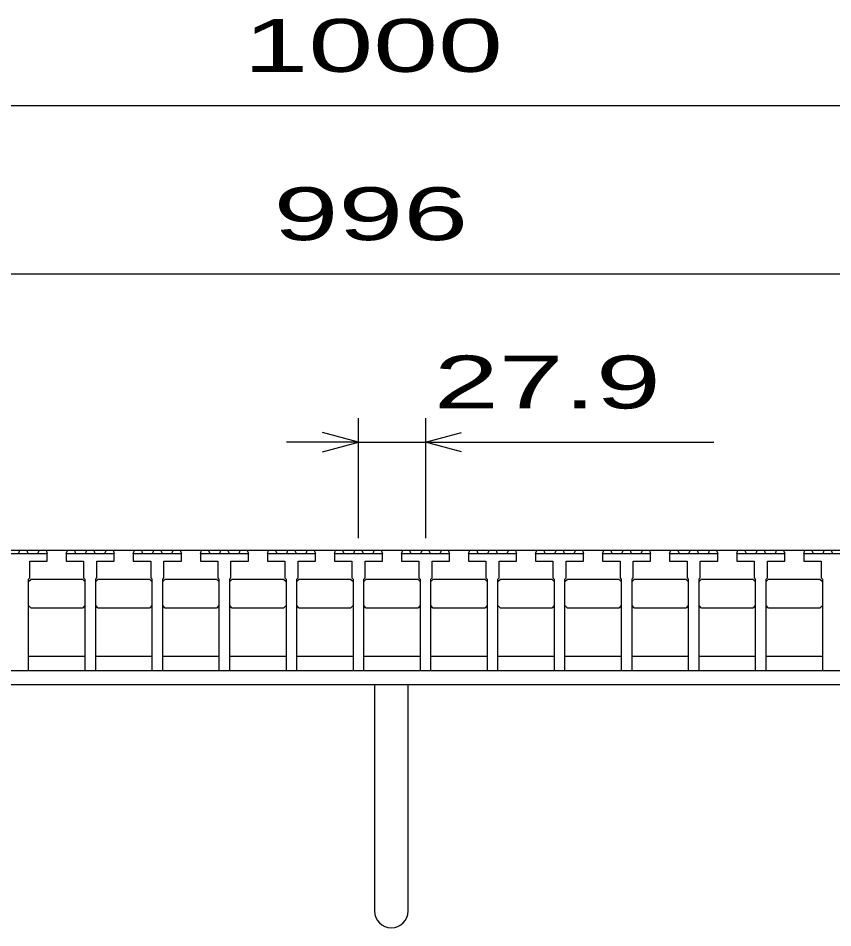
# Model space of a CAD drawing. Units: millimetres, scale not verified. Extents: x -1820 to 1731, y -1282 to 1054.
# Drawn here: x -1076.3 to -737.3, y -769 to -390.7 of the extents above; entities that cross this region are included whole.
import ezdxf
from ezdxf.enums import TextEntityAlignment as Align

# ---------------------------------------------------------------- set-up
doc = ezdxf.new("R2010")
doc.units = ezdxf.units.MM
doc.header["$LTSCALE"] = 10
for name, color, linetype, lineweight in [('16', 3, 'Continuous', 25), ('19', 6, 'Continuous', 25), ('22', 2, 'Continuous', 25)]:
    doc.layers.add(name, color=color, linetype=linetype, lineweight=lineweight)
doc.styles.add('ベクトル', font='')
doc.styles.get('ベクトル').set_extended_font_data('ベクトル')

msp = doc.modelspace()

# ---------------------------------------------------------------- linework, layer by layer
at = {"layer": '16'}
for p, q in [((-1419, -612), (-423, -612)), ((-1076.15, -613.5), (-1075.65, -612)), ((-1075.65, -612), (-1072.75, -612)), ((-1072.75, -612), (-1072.25, -613.5)), ((-1068.1, -613.5), (-1067.6, -612)), ((-1067.6, -612), (-1064.7, -612)), ((-1064.7, -612), (-1064.2, -613.5)), ((-1056.3, -613.5), (-1055.8, -612)), ((-1055.8, -612), (-1052.9, -612)), ((-1052.9, -612), (-1052.4, -613.5)), ((-1048.25, -613.5), (-1047.75, -612)), ((-1047.75, -612), (-1044.85, -612)), ((-1044.85, -612), (-1044.35, -613.5)), ((-1040.2, -613.5), (-1039.7, -612)), ((-1039.7, -612), (-1036.8, -612)), ((-1036.8, -612), (-1036.3, -613.5)), ((-1028.4, -613.5), (-1027.9, -612)), ((-1027.9, -612), (-1025, -612)), ((-1025, -612), (-1024.5, -613.5)), ((-1020.35, -613.5), (-1019.85, -612)), ((-1019.85, -612), (-1016.95, -612)), ((-1016.95, -612), (-1016.45, -613.5)), ((-1012.3, -613.5), (-1011.8, -612)), ((-1011.8, -612), (-1008.9, -612)), ((-1008.9, -612), (-1008.4, -613.5)), ((-1000.5, -613.5), (-1000, -612)), ((-1000, -612), (-997.1, -612)), ((-997.1, -612), (-996.6, -613.5)), ((-992.45, -613.5), (-991.95, -612)), ((-991.95, -612), (-989.05, -612)), ((-989.05, -612), (-988.55, -613.5)), ((-984.4, -613.5), (-983.9, -612)), ((-983.9, -612), (-981, -612)), ((-981, -612), (-980.5, -613.5)), ((-972.6, -613.5), (-972.1, -612)), ((-972.1, -612), (-969.2, -612)), ((-969.2, -612), (-968.7, -613.5)), ((-964.55, -613.5), (-964.05, -612)), ((-964.05, -612), (-961.15, -612)), ((-961.15, -612), (-960.65, -613.5)), ((-956.5, -613.5), (-956, -612)), ((-956, -612), (-953.1, -612)), ((-953.1, -612), (-952.6, -613.5)), ((-944.7, -613.5), (-944.2, -612)), ((-944.2, -612), (-941.3, -612)), ((-941.3, -612), (-940.8, -613.5)), ((-936.65, -613.5), (-936.15, -612)), ((-936.15, -612), (-933.25, -612)), ((-933.25, -612), (-932.75, -613.5)), ((-928.6, -613.5), (-928.1, -612)), ((-928.1, -612), (-925.2, -612)), ((-925.2, -612), (-924.7, -613.5)), ((-916.8, -613.5), (-916.3, -612)), ((-916.3, -612), (-913.4, -612)), ((-913.4, -612), (-912.9, -613.5)), ((-908.75, -613.5), (-908.25, -612)), ((-908.25, -612), (-905.35, -612)), ((-905.35, -612), (-904.85, -613.5)), ((-900.7, -613.5), (-900.2, -612)), ((-900.2, -612), (-897.3, -612)), ((-897.3, -612), (-896.8, -613.5)), ((-888.9, -613.5), (-888.4, -612)), ((-888.4, -612), (-885.5, -612)), ((-885.5, -612), (-885, -613.5)), ((-880.85, -613.5), (-880.35, -612)), ((-880.35, -612), (-877.45, -612)), ((-877.45, -612), (-876.95, -613.5)), ((-872.8, -613.5), (-872.3, -612)), ((-872.3, -612), (-869.4, -612)), ((-869.4, -612), (-868.9, -613.5)), ((-861, -613.5), (-860.5, -612)), ((-860.5, -612), (-857.6, -612)), ((-857.6, -612), (-857.1, -613.5)), ((-852.95, -613.5), (-852.45, -612)), ((-852.45, -612), (-849.55, -612)), ((-849.55, -612), (-849.05, -613.5)), ((-844.9, -613.5), (-844.4, -612)), ((-844.4, -612), (-841.5, -612)), ((-841.5, -612), (-841, -613.5)), ((-833.1, -613.5), (-832.6, -612)), ((-832.6, -612), (-829.7, -612)), ((-829.7, -612), (-829.2, -613.5)), ((-825.05, -613.5), (-824.55, -612)), ((-824.55, -612), (-821.65, -612)), ((-821.65, -612), (-821.15, -613.5)), ((-817, -613.5), (-816.5, -612)), ((-816.5, -612), (-813.6, -612)), ((-813.6, -612), (-813.1, -613.5)), ((-805.2, -613.5), (-804.7, -612)), ((-804.7, -612), (-801.8, -612)), ((-801.8, -612), (-801.3, -613.5)), ((-797.15, -613.5), (-796.65, -612)), ((-796.65, -612), (-793.75, -612)), ((-793.75, -612), (-793.25, -613.5)), ((-789.1, -613.5), (-788.6, -612)), ((-788.6, -612), (-785.7, -612)), ((-785.7, -612), (-785.2, -613.5)), ((-777.3, -613.5), (-776.8, -612)), ((-776.8, -612), (-773.9, -612)), ((-773.9, -612), (-773.4, -613.5)), ((-769.25, -613.5), (-768.75, -612)), ((-768.75, -612), (-765.85, -612)), ((-765.85, -612), (-765.35, -613.5)), ((-761.2, -613.5), (-760.7, -612)), ((-760.7, -612), (-757.8, -612)), ((-757.8, -612), (-757.3, -613.5)), ((-749.4, -613.5), (-748.9, -612)), ((-748.9, -612), (-746, -612)), ((-746, -612), (-745.5, -613.5)), ((-741.35, -613.5), (-740.85, -612)), ((-740.85, -612), (-737.95, -612)), ((-737.95, -612), (-737.45, -613.5)), ((-1064.2, -613.5), (-1084.2, -613.5)), ((-1071.45, -623.5), (-1071.45, -616.5)), ((-1071.45, -616.5), (-1064.2, -616.5)), ((-1064.2, -616.5), (-1064.2, -613.5)), ((-1056.3, -613.5), (-1056.3, -616.5)), ((-1036.3, -613.5), (-1056.3, -613.5)), ((-1056.3, -616.5), (-1049.05, -616.5)), ((-1049.05, -616.5), (-1049.05, -623.5)), ((-1043.55, -623.5), (-1043.55, -616.5)), ((-1043.55, -616.5), (-1036.3, -616.5)), ((-1036.3, -616.5), (-1036.3, -613.5)), ((-1028.4, -613.5), (-1028.4, -616.5)), ((-1008.4, -613.5), (-1028.4, -613.5)), ((-1028.4, -616.5), (-1021.15, -616.5)), ((-1021.15, -616.5), (-1021.15, -623.5)), ((-1015.65, -623.5), (-1015.65, -616.5)), ((-1015.65, -616.5), (-1008.4, -616.5)), ((-1008.4, -616.5), (-1008.4, -613.5)), ((-1000.5, -613.5), (-1000.5, -616.5)), ((-980.5, -613.5), (-1000.5, -613.5)), ((-1000.5, -616.5), (-993.25, -616.5)), ((-993.25, -616.5), (-993.25, -623.5)), ((-987.75, -623.5), (-987.75, -616.5)), ((-987.75, -616.5), (-980.5, -616.5)), ((-980.5, -616.5), (-980.5, -613.5)), ((-972.6, -613.5), (-972.6, -616.5)), ((-952.6, -613.5), (-972.6, -613.5)), ((-972.6, -616.5), (-965.35, -616.5)), ((-965.35, -616.5), (-965.35, -623.5)), ((-959.85, -623.5), (-959.85, -616.5)), ((-959.85, -616.5), (-952.6, -616.5)), ((-952.6, -616.5), (-952.6, -613.5)), ((-944.7, -613.5), (-944.7, -616.5)), ((-924.7, -613.5), (-944.7, -613.5)), ((-944.7, -616.5), (-937.45, -616.5)), ((-937.45, -616.5), (-937.45, -623.5)), ((-931.95, -623.5), (-931.95, -616.5)), ((-931.95, -616.5), (-924.7, -616.5)), ((-924.7, -616.5), (-924.7, -613.5)), ((-916.8, -613.5), (-916.8, -616.5)), ((-896.8, -613.5), (-916.8, -613.5)), ((-916.8, -616.5), (-909.55, -616.5)), ((-909.55, -616.5), (-909.55, -623.5)), ((-904.05, -623.5), (-904.05, -616.5)), ((-904.05, -616.5), (-896.8, -616.5)), ((-896.8, -616.5), (-896.8, -613.5)), ((-888.9, -613.5), (-888.9, -616.5)), ((-868.9, -613.5), (-888.9, -613.5)), ((-888.9, -616.5), (-881.65, -616.5)), ((-881.65, -616.5), (-881.65, -623.5)), ((-876.15, -623.5), (-876.15, -616.5)), ((-876.15, -616.5), (-868.9, -616.5)), ((-868.9, -616.5), (-868.9, -613.5)), ((-861, -613.5), (-861, -616.5)), ((-841, -613.5), (-861, -613.5)), ((-861, -616.5), (-853.75, -616.5)), ((-853.75, -616.5), (-853.75, -623.5)), ((-848.25, -623.5), (-848.25, -616.5)), ((-848.25, -616.5), (-841, -616.5)), ((-841, -616.5), (-841, -613.5)), ((-833.1, -613.5), (-833.1, -616.5)), ((-813.1, -613.5), (-833.1, -613.5)), ((-833.1, -616.5), (-825.85, -616.5)), ((-825.85, -616.5), (-825.85, -623.5)), ((-820.35, -623.5), (-820.35, -616.5)), ((-820.35, -616.5), (-813.1, -616.5)), ((-813.1, -616.5), (-813.1, -613.5)), ((-805.2, -613.5), (-805.2, -616.5)), ((-785.2, -613.5), (-805.2, -613.5)), ((-805.2, -616.5), (-797.95, -616.5)), ((-797.95, -616.5), (-797.95, -623.5)), ((-792.45, -623.5), (-792.45, -616.5)), ((-792.45, -616.5), (-785.2, -616.5)), ((-785.2, -616.5), (-785.2, -613.5)), ((-777.3, -613.5), (-777.3, -616.5)), ((-757.3, -613.5), (-777.3, -613.5)), ((-777.3, -616.5), (-770.05, -616.5)), ((-770.05, -616.5), (-770.05, -623.5)), ((-764.55, -623.5), (-764.55, -616.5)), ((-764.55, -616.5), (-757.3, -616.5)), ((-757.3, -616.5), (-757.3, -613.5)), ((-749.4, -613.5), (-749.4, -616.5)), ((-729.4, -613.5), (-749.4, -613.5)), ((-749.4, -616.5), (-742.15, -616.5)), ((-742.15, -616.5), (-742.15, -623.5)), ((-1071.95, -624), (-1071.45, -623.5)), ((-1071.95, -662), (-1071.95, -624)), ((-1071.95, -625), (-1070.95, -624)), ((-1070.95, -624), (-1049.55, -624)), ((-1049.55, -624), (-1048.55, -625)), ((-1049.05, -623.5), (-1048.55, -624)), ((-1048.55, -624), (-1048.55, -662)), ((-1044.05, -624), (-1043.55, -623.5)), ((-1044.05, -662), (-1044.05, -624)), ((-1044.05, -625), (-1043.05, -624)), ((-1043.05, -624), (-1021.65, -624)), ((-1021.65, -624), (-1020.65, -625)), ((-1021.15, -623.5), (-1020.65, -624)), ((-1020.65, -624), (-1020.65, -662)), ((-1016.15, -624), (-1015.65, -623.5)), ((-1016.15, -662), (-1016.15, -624)), ((-1016.15, -625), (-1015.15, -624)), ((-1015.15, -624), (-993.75, -624)), ((-993.75, -624), (-992.75, -625)), ((-993.25, -623.5), (-992.75, -624)), ((-992.75, -624), (-992.75, -662)), ((-988.25, -624), (-987.75, -623.5)), ((-988.25, -662), (-988.25, -624)), ((-988.25, -625), (-987.25, -624)), ((-987.25, -624), (-965.85, -624)), ((-965.85, -624), (-964.85, -625)), ((-965.35, -623.5), (-964.85, -624)), ((-964.85, -624), (-964.85, -662)), ((-960.35, -624), (-959.85, -623.5)), ((-960.35, -662), (-960.35, -624)), ((-960.35, -625), (-959.35, -624)), ((-959.35, -624), (-937.95, -624)), ((-937.95, -624), (-936.95, -625)), ((-937.45, -623.5), (-936.95, -624)), ((-936.95, -624), (-936.95, -662)), ((-932.45, -624), (-931.95, -623.5)), ((-932.45, -662), (-932.45, -624)), ((-932.45, -625), (-931.45, -624)), ((-931.45, -624), (-910.05, -624)), ((-910.05, -624), (-909.05, -625)), ((-909.55, -623.5), (-909.05, -624)), ((-909.05, -624), (-909.05, -662)), ((-904.55, -624), (-904.05, -623.5)), ((-904.55, -662), (-904.55, -624)), ((-904.55, -625), (-903.55, -624)), ((-903.55, -624), (-882.15, -624)), ((-882.15, -624), (-881.15, -625)), ((-881.65, -623.5), (-881.15, -624)), ((-881.15, -624), (-881.15, -662)), ((-876.65, -624), (-876.15, -623.5)), ((-876.65, -662), (-876.65, -624)), ((-876.65, -625), (-875.65, -624)), ((-875.65, -624), (-854.25, -624)), ((-854.25, -624), (-853.25, -625)), ((-853.75, -623.5), (-853.25, -624)), ((-853.25, -624), (-853.25, -662)), ((-848.75, -624), (-848.25, -623.5)), ((-848.75, -662), (-848.75, -624)), ((-848.75, -625), (-847.75, -624)), ((-847.75, -624), (-826.35, -624)), ((-826.35, -624), (-825.35, -625)), ((-825.85, -623.5), (-825.35, -624)), ((-825.35, -624), (-825.35, -662)), ((-820.85, -624), (-820.35, -623.5)), ((-820.85, -662), (-820.85, -624)), ((-820.85, -625), (-819.85, -624)), ((-819.85, -624), (-798.45, -624)), ((-798.45, -624), (-797.45, -625)), ((-797.95, -623.5), (-797.45, -624)), ((-797.45, -624), (-797.45, -662)), ((-792.95, -624), (-792.45, -623.5)), ((-792.95, -662), (-792.95, -624)), ((-792.95, -625), (-791.95, -624)), ((-791.95, -624), (-770.55, -624)), ((-770.55, -624), (-769.55, -625)), ((-770.05, -623.5), (-769.55, -624)), ((-769.55, -624), (-769.55, -662)), ((-765.05, -624), (-764.55, -623.5)), ((-765.05, -662), (-765.05, -624)), ((-765.05, -625), (-764.05, -624)), ((-764.05, -624), (-742.65, -624)), ((-742.65, -624), (-741.65, -625)), ((-742.15, -623.5), (-741.65, -624)), ((-741.65, -624), (-741.65, -662)), ((-1070.95, -636), (-1071.95, -635)), ((-1048.55, -635), (-1049.55, -636)), ((-1043.05, -636), (-1044.05, -635)), ((-1020.65, -635), (-1021.65, -636)), ((-1015.15, -636), (-1016.15, -635)), ((-992.75, -635), (-993.75, -636)), ((-987.25, -636), (-988.25, -635)), ((-964.85, -635), (-965.85, -636)), ((-959.35, -636), (-960.35, -635)), ((-936.95, -635), (-937.95, -636)), ((-931.45, -636), (-932.45, -635)), ((-909.05, -635), (-910.05, -636)), ((-903.55, -636), (-904.55, -635)), ((-881.15, -635), (-882.15, -636)), ((-875.65, -636), (-876.65, -635)), ((-853.25, -635), (-854.25, -636)), ((-847.75, -636), (-848.75, -635)), ((-825.35, -635), (-826.35, -636)), ((-819.85, -636), (-820.85, -635)), ((-797.45, -635), (-798.45, -636)), ((-791.95, -636), (-792.95, -635)), ((-769.55, -635), (-770.55, -636)), ((-764.05, -636), (-765.05, -635)), ((-741.65, -635), (-742.65, -636)), ((-1049.55, -636), (-1070.95, -636)), ((-1021.65, -636), (-1043.05, -636)), ((-993.75, -636), (-1015.15, -636)), ((-965.85, -636), (-987.25, -636)), ((-937.95, -636), (-959.35, -636)), ((-910.05, -636), (-931.45, -636)), ((-882.15, -636), (-903.55, -636)), ((-854.25, -636), (-875.65, -636)), ((-826.35, -636), (-847.75, -636)), ((-798.45, -636), (-819.85, -636)), ((-770.55, -636), (-791.95, -636)), ((-742.65, -636), (-764.05, -636)), ((-1071.95, -656), (-1048.55, -656)), ((-1044.05, -656), (-1020.65, -656)), ((-1016.15, -656), (-992.75, -656)), ((-988.25, -656), (-964.85, -656)), ((-960.35, -656), (-936.95, -656)), ((-932.45, -656), (-909.05, -656)), ((-904.55, -656), (-881.15, -656)), ((-876.65, -656), (-853.25, -656)), ((-848.75, -656), (-825.35, -656)), ((-820.85, -656), (-797.45, -656)), ((-792.95, -656), (-769.55, -656)), ((-765.05, -656), (-741.65, -656)), ((-1076.45, -662), (-1071.95, -662)), ((-1048.55, -662), (-1044.05, -662)), ((-1020.65, -662), (-1016.15, -662)), ((-992.75, -662), (-988.25, -662)), ((-964.85, -662), (-960.35, -662)), ((-936.95, -662), (-932.45, -662)), ((-909.05, -662), (-904.55, -662)), ((-881.15, -662), (-876.65, -662)), ((-853.25, -662), (-848.75, -662)), ((-825.35, -662), (-820.85, -662)), ((-797.45, -662), (-792.95, -662)), ((-769.55, -662), (-765.05, -662)), ((-741.65, -662), (-737.15, -662))]:
    msp.add_line(p, q, dxfattribs=at)
at = {"layer": '19'}
for p, q in [((-1421, -662), (-421, -662)), ((-421, -668), (-1421, -668)), ((-928, -668), (-928, -762)), ((-914, -762), (-914, -668))]:
    msp.add_line(p, q, dxfattribs=at)
msp.add_arc((-921, -762), 7, 180, 0, dxfattribs=at)
at = {"layer": '22', "color": 4}
for p, q in [((-1421, -427), (-421, -427)), ((-1419, -497), (-423, -497)), ((-934.7, -607), (-934.7, -557)), ((-906.8, -557), (-906.8, -607)), ((-934.7, -567), (-949.7, -563)), ((-906.8, -567), (-891.8, -563)), ((-934.7, -567), (-964.7, -567)), ((-949.7, -571), (-934.7, -567)), ((-934.7, -567), (-906.8, -567)), ((-891.8, -571), (-906.8, -567)), ((-906.8, -567), (-786.8, -567))]:
    msp.add_line(p, q, dxfattribs=at)

# ---------------------------------------------------------------- texts
at = {"layer": '22', "style": 'ベクトル', "width": 1.65}
for s, p in [(' 1000 ', (-996, -402)), (' 996 ', (-983.5, -472)), (' 27.9 ', (-916.8, -542))]:
    msp.add_text(s, height=21.99, dxfattribs=at).set_placement(p, align=Align.MIDDLE_LEFT)

doc.saveas('drawing.dxf')
